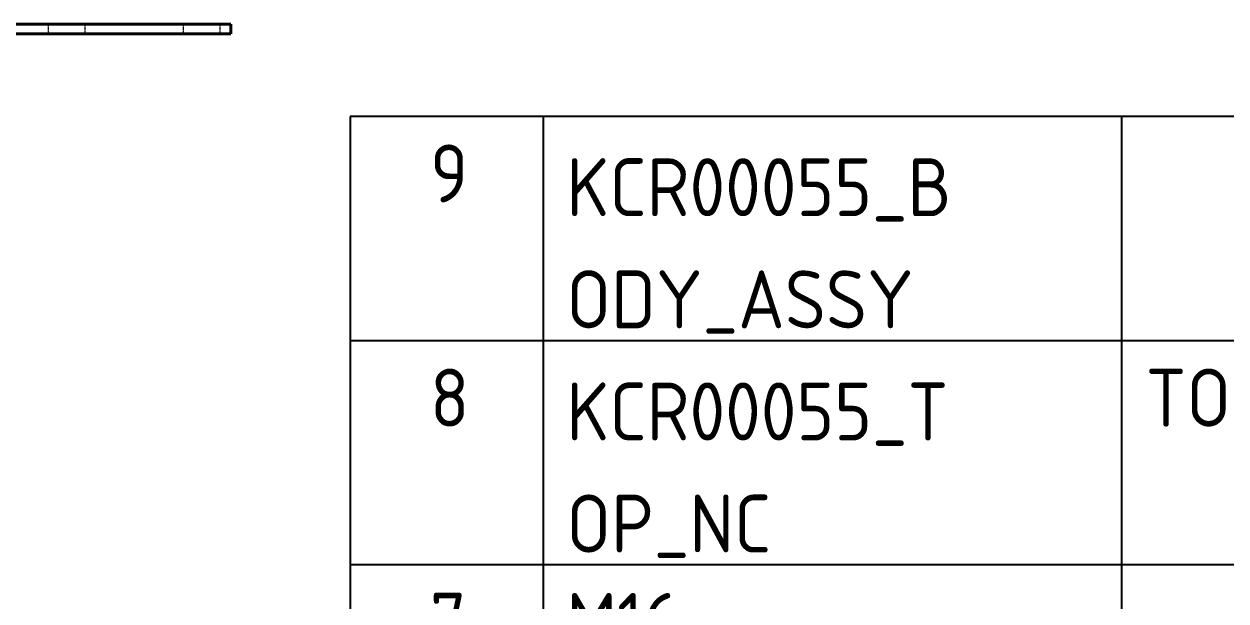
# Model space of a CAD drawing. Header units: millimetres. Extents: x 0 to 51860, y 0 to 5940.
# Drawn here: x 6141 to 6764, y 1509 to 1808 of the extents above; entities that cross this region are included whole.
import ezdxf

# ---------------------------------------------------------------- set-up
doc = ezdxf.new("R2010")
doc.units = ezdxf.units.MM
doc.header["$LTSCALE"] = 10
doc.linetypes.add('DASHED', pattern=[0.2067, 0.1654, -0.0413])
for name, color, linetype, lineweight in [('가려진 것(ISO)', 2, 'DASHED', 18), ('가시적인 것(ISO)', 3, 'Continuous', 40), ('기호(ISO)', 5, 'Continuous', 25)]:
    doc.layers.add(name, color=color, linetype=linetype, lineweight=lineweight)
doc.styles.add('문자 텍스트_PSTEK_POSCO', font='isocp.shx')

# ---------------------------------------------------------------- blocks, each defined once
blk = doc.blocks.new('PARTS LIST')
at = {"layer": '기호(ISO)'}
for p, q in [((821, 176.013), (631, 176.013)), ((631, 176.013), (631, 71.398)), ((641, 176.013), (641, 71.398)), ((671, 176.013), (671, 71.398)), ((821, 164.389), (631, 164.389)), ((821, 152.765), (631, 152.765))]:
    blk.add_line(p, q, dxfattribs=at)
at = {"layer": '기호(ISO)', "color": 2, "char_height": 3, "attachment_point": 7, "style": '문자 텍스트_PSTEK_POSCO'}
for s, insert in [('9', (635.145, 171.56)), ('KCR00055_B', (642.212, 170.559)), ('ODY_ASSY', (642.212, 164.747)), ('8', (635.145, 159.936)), ('TOP COVER2', (672.236, 159.936)), ('KCR00055_T', (642.212, 158.935)), ('OP_NC', (642.212, 153.123)), ('7', (635.145, 148.334)), ('M16', (642.212, 148.314))]:
    blk.add_mtext(s, dxfattribs=dict(at, insert=insert))

msp = doc.modelspace()

# ---------------------------------------------------------------- linework, layer by layer
at = {"layer": '가려진 것(ISO)', "ltscale": 0.952248}
for p, q in [((6153.6612, 1803.0063), (6153.6612, 1808.0063)), ((6172.6612, 1803.0063), (6172.6612, 1808.0063)), ((6223.6612, 1803.0063), (6223.6612, 1808.0063)), ((6242.6612, 1803.0063), (6242.6612, 1808.0063))]:
    msp.add_line(p, q, dxfattribs=at)
at = {"layer": '가시적인 것(ISO)'}
for p, q in [((6128.1612, 1808.0063), (6248.1612, 1808.0063)), ((6248.1612, 1803.0063), (6248.1612, 1808.0063)), ((6248.1612, 1803.0063), (6028.1612, 1803.0063))]:
    msp.add_line(p, q, dxfattribs=at)

# ---------------------------------------------------------------- block references
at = {"layer": '기호(ISO)', "xscale": 10, "yscale": 10, "zscale": 10}
msp.add_blockref('PARTS LIST', (0, 0), dxfattribs=at)

doc.saveas('drawing.dxf')
